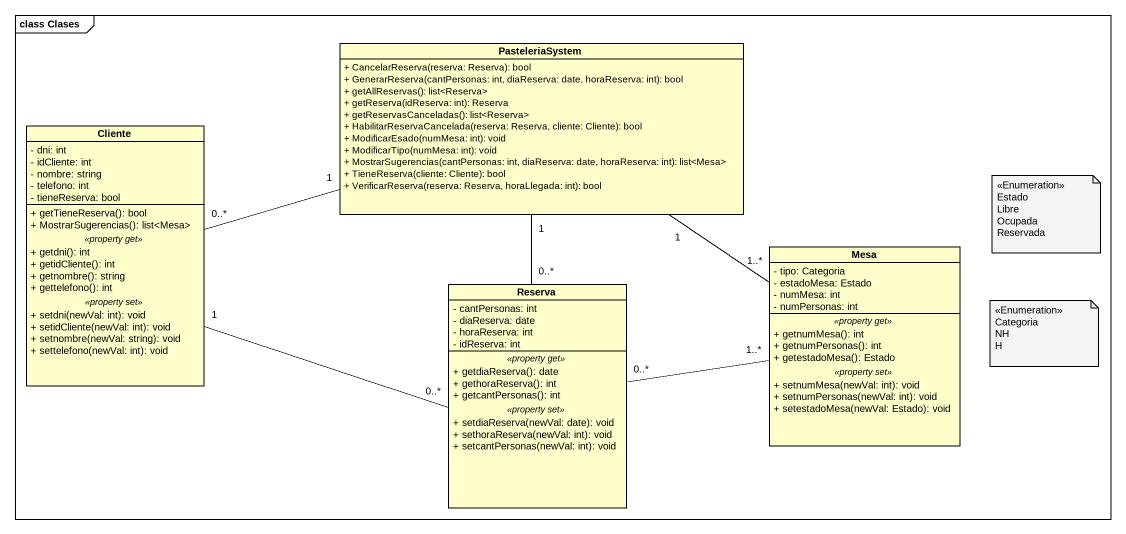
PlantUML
@startuml
mainframe class Clases
hide circle
hide empty members
skinparam classAttributeIconSize 0
class PasteleriaSystem {
  + CancelarReserva(reserva: Reserva): bool
  + GenerarReserva(cantPersonas: int, diaReserva: date, horaReserva: int): bool
  + getAllReservas(): list<Reserva>
  + getReserva(idReserva: int): Reserva
  + getReservasCanceladas(): list<Reserva>
  + HabilitarReservaCancelada(reserva: Reserva, cliente: Cliente): bool
  + ModificarEsado(numMesa: int): void
  + ModificarTipo(numMesa: int): void
  + MostrarSugerencias(cantPersonas: int, diaReserva: date, horaReserva: int): list<Mesa>
  + TieneReserva(cliente: Cliente): bool
  + VerificarReserva(reserva: Reserva, horaLlegada: int): bool
}
class Cliente {
  - dni: int
  - idCliente: int
  - nombre: string
  - telefono: int
  - tieneReserva: bool
  --
  + getTieneReserva(): bool
  + MostrarSugerencias(): list<Mesa>
  .. <<property get>> ..
  + getdni(): int
  + getidCliente(): int
  + getnombre(): string
  + gettelefono(): int
  .. <<property set>> ..
  + setdni(newVal: int): void
  + setidCliente(newVal: int): void
  + setnombre(newVal: string): void
  + settelefono(newVal: int): void
}
class Mesa {
  - tipo: Categoria
  - estadoMesa: Estado
  - numMesa: int
  - numPersonas: int
  .. <<property get>> ..
  + getnumMesa(): int
  + getnumPersonas(): int
  + getestadoMesa(): Estado
  .. <<property set>> ..
  + setnumMesa(newVal: int): void
  + setnumPersonas(newVal: int): void
  + setestadoMesa(newVal: Estado): void
}
class Reserva {
  - cantPersonas: int
  - diaReserva: date
  - horaReserva: int
  - idReserva: int
  .. <<property get>> ..
  + getdiaReserva(): date
  + gethoraReserva(): int
  + getcantPersonas(): int
  .. <<property set>> ..
  + setdiaReserva(newVal: date): void
  + sethoraReserva(newVal: int): void
  + setcantPersonas(newVal: int): void
}
PasteleriaSystem "1" -- "1..*" Mesa
PasteleriaSystem "1" -- "0..*" Reserva
Cliente "0..*" -right- "1" PasteleriaSystem
Cliente "1" -right- "0..*" Reserva
Reserva "0..*" -right- "1..*" Mesa
note as N1
  <<Enumeration>>
  Estado
  Libre
  Ocupada
  Reservada
end note
note as N2
  <<Enumeration>>
  Categoria
  NH
  H
end note
@enduml
